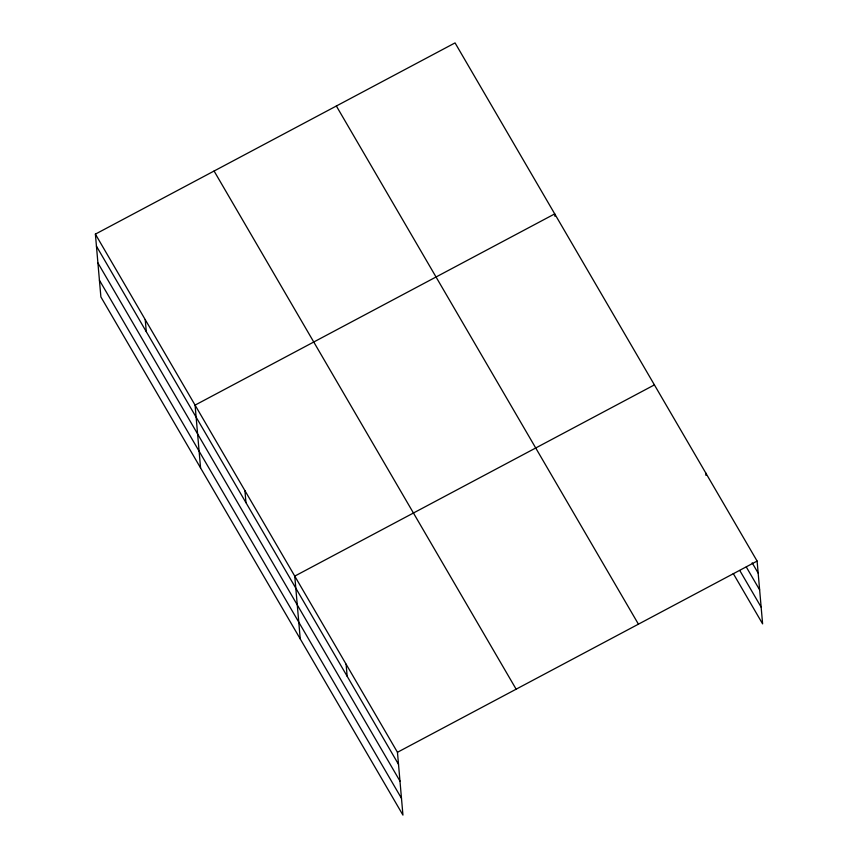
<?xml version="1.0" encoding="UTF-8"?>
<svg xmlns="http://www.w3.org/2000/svg" width="858" height="858" viewBox="0 0 858 858"><rect width="100%" height="100%" fill="white"/><g stroke="black" fill="none" stroke-linecap="round" stroke-linejoin="round"><path stroke-width="1.29" d="M95.388 234.127L397.458 752.284L402.949 815.1L100.89 296.932L95.388 234.127L455.051 42.9L757.11 561.068L762.612 623.873L733.268 573.541M654.407 384.888L294.755 576.115L300.246 638.92M397.458 752.284L757.11 561.068M752.166 562.827L758.172 573.123M746.299 566.988L759.63 589.875M739.8 570.516L761.143 607.132M336.357 106.006L638.427 624.163M214.082 171.021L516.141 689.188M96.45 246.182L398.509 764.349M97.909 262.934L399.978 781.102M99.421 280.191L401.49 798.348M705.759 472.973L705.973 475.386M554.944 216.302L554.729 213.889L195.077 405.115L200.568 467.932M346.106 664.199L347.158 676.265M244.916 490.615L245.967 502.681M145.227 319.626L146.289 331.681"/></g></svg>
